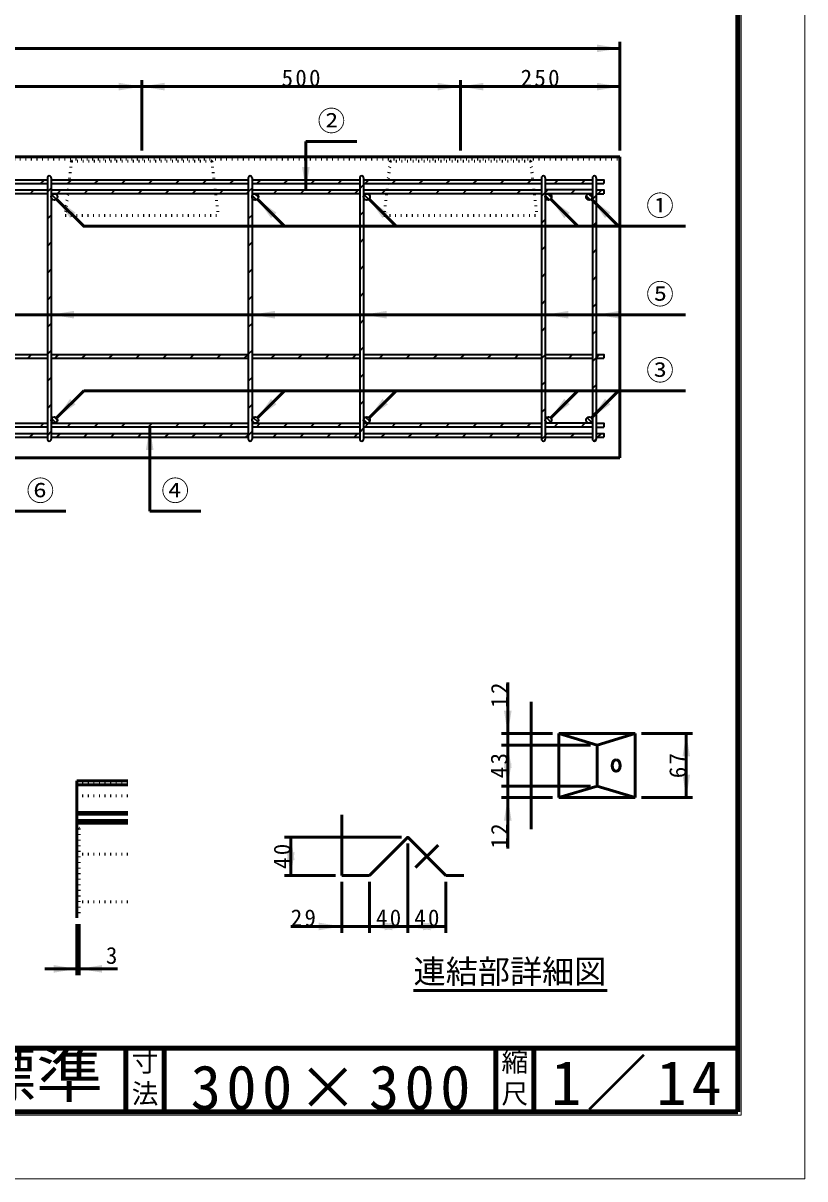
# Model space of a CAD drawing. Units: millimetres, scale not verified, with parts at other scales. Extents: x -2102 to 2102, y -1485 to 1485.
# Drawn here: x 876 to 2102, y -1485 to 328 of the extents above; entities that cross this region are included whole.
import ezdxf
from ezdxf.enums import TextEntityAlignment as Align

# ---------------------------------------------------------------- set-up
doc = ezdxf.new("R2010")
doc.units = ezdxf.units.MM
doc.header["$LTSCALE"] = 5
doc.linetypes.add('DOTTED', pattern=[1.75, 0.25, -1.5])
doc.linetypes.add('LONG_DASHED_DOTTED', pattern=[15.25, 12, -1.5, 0.25, -1.5])
doc.layers.add('0-0_V-nasSTD', color=7, linetype='Continuous', lineweight=35)
doc.layers.add('0-1_0', color=7, linetype='Continuous', lineweight=50)
doc.styles.add('ＭＳ ゴシック', font='')
doc.styles.get('ＭＳ ゴシック').set_extended_font_data('MS Gothic')

msp = doc.modelspace()

# ---------------------------------------------------------------- linework, layer by layer
at = {"layer": '0-0_V-nasSTD', "lineweight": 50}
for p, q in [((1319.761, 142.154), (1319.761, 66.154)), ((1319.761, 142.154), (1399.761, 142.154)), ((1286.223, 9.192), (1243.797, 51.618)), ((1461.223, 9.192), (1418.797, 51.618)), ((1746.223, 9.192), (1703.797, 51.618)), ((1810.223, 9.192), (1767.797, 51.618)), ((1915.261, -129.596), (812.261, -129.596)), ((971.223, -248.884), (928.797, -291.311)), ((1915.261, -248.884), (971.223, -248.884)), ((1286.223, -248.884), (1243.797, -291.311)), ((1461.223, -248.884), (1418.797, -291.311)), ((1746.223, -248.884), (1703.797, -291.311)), ((1810.223, -248.884), (1767.797, -291.311)), ((1074.761, -437.846), (1074.761, -305.846))]:
    msp.add_line(p, q, dxfattribs=at)
at = {"layer": '0-0_V-nasSTD'}
for p, q in [((812.261, 82.154), (914.261, 82.154)), ((812.261, 76.154), (914.261, 76.154)), ((903.547, 76.154), (909.547, 82.154)), ((914.261, 85.154), (914.261, -324.846)), ((920.261, 85.154), (920.261, -324.846)), ((920.261, 82.154), (1229.261, 82.154)), ((920.261, 76.154), (1229.261, 76.154)), ((945.973, 76.154), (951.973, 82.154)), ((988.4, 76.154), (994.4, 82.154)), ((1030.826, 76.154), (1036.826, 82.154)), ((1073.253, 76.154), (1079.253, 82.154)), ((1115.679, 76.154), (1121.679, 82.154)), ((1158.105, 76.154), (1164.105, 82.154)), ((1200.532, 76.154), (1206.532, 82.154)), ((1229.261, 85.154), (1229.261, -324.846)), ((1235.261, 85.154), (1235.261, -324.846)), ((1235.261, 82.154), (1404.261, 82.154)), ((1235.261, 76.154), (1404.261, 76.154)), ((1242.958, 76.154), (1248.958, 82.154)), ((1285.385, 76.154), (1291.385, 82.154)), ((1327.811, 76.154), (1333.811, 82.154)), ((1370.238, 76.154), (1376.238, 82.154)), ((1404.261, 85.154), (1404.261, -324.846)), ((1410.261, 74.251), (1404.261, 68.251)), ((1410.261, 85.154), (1410.261, -324.846)), ((1410.261, 82.154), (1689.261, 82.154)), ((1410.261, 76.154), (1689.261, 76.154)), ((1418.664, 82.154), (1412.664, 76.154)), ((1461.09, 82.154), (1455.09, 76.154)), ((1497.517, 76.154), (1503.517, 82.154)), ((1539.943, 76.154), (1545.943, 82.154)), ((1582.37, 76.154), (1588.37, 82.154)), ((1624.796, 76.154), (1630.796, 82.154)), ((1667.222, 76.154), (1673.222, 82.154)), ((1689.261, 85.154), (1689.261, -324.846)), ((1695.261, 85.154), (1695.261, -324.846)), ((1695.261, 82.154), (1769.261, 82.154)), ((1695.261, 76.154), (1769.261, 76.154)), ((1709.649, 76.154), (1715.649, 82.154)), ((1752.075, 76.154), (1758.075, 82.154)), ((1769.261, 85.154), (1769.261, -324.846)), ((1775.261, 85.154), (1775.261, -324.846)), ((1775.261, 76.154), (1787.261, 76.154)), ((812.261, 66.154), (914.261, 66.154)), ((914.261, 60.154), (812.261, 60.154)), ((887.047, 60.154), (893.047, 66.154)), ((920.261, 68.956), (914.261, 62.956)), ((920.261, 66.154), (1229.261, 66.154)), ((1229.261, 60.154), (920.261, 60.154)), ((921.349, 58.267), (928.375, 51.241)), ((926.765, 59.922), (930.03, 56.657)), ((935.473, 66.154), (929.473, 60.154)), ((971.9, 60.154), (977.9, 66.154)), ((1014.326, 60.154), (1020.326, 66.154)), ((1056.753, 60.154), (1062.753, 66.154)), ((1099.179, 60.154), (1105.179, 66.154)), ((1141.605, 60.154), (1147.605, 66.154)), ((1184.032, 60.154), (1190.032, 66.154)), ((1226.458, 60.154), (1229.261, 62.956)), ((1235.261, 68.956), (1229.261, 62.956)), ((1235.261, 66.154), (1404.261, 66.154)), ((1404.261, 60.154), (1235.261, 60.154)), ((1235.69, 57.18), (1242.287, 50.583)), ((1239.808, 60.133), (1245.241, 54.7)), ((1268.885, 60.154), (1274.885, 66.154)), ((1311.311, 60.154), (1317.311, 66.154)), ((1353.738, 60.154), (1359.738, 66.154)), ((1396.164, 60.154), (1402.164, 66.154)), ((1410.261, 66.154), (1689.261, 66.154)), ((1689.261, 60.154), (1410.261, 60.154)), ((1411.363, 58.284), (1418.392, 51.255)), ((1416.81, 59.908), (1420.015, 56.702)), ((1438.59, 60.154), (1444.59, 66.154)), ((1481.017, 60.154), (1487.017, 66.154)), ((1523.443, 60.154), (1529.443, 66.154)), ((1565.87, 60.154), (1571.87, 66.154)), ((1608.296, 60.154), (1614.296, 66.154)), ((1650.722, 60.154), (1656.722, 66.154)), ((1695.261, 62.266), (1689.261, 56.266)), ((1769.261, 66.154), (1695.261, 66.154)), ((1699.149, 66.154), (1695.261, 62.266)), ((1769.261, 60.154), (1695.261, 60.154)), ((1695.58, 56.91), (1702.017, 50.472)), ((1699.47, 60.091), (1705.198, 54.362)), ((1735.575, 60.154), (1741.575, 66.154)), ((1759.488, 56.641), (1765.749, 50.38)), ((1763.168, 60.032), (1769.14, 54.06)), ((1775.261, 57.413), (1769.261, 51.413)), ((1775.261, 60.154), (1787.261, 60.154)), ((1778.002, 60.154), (1784.002, 66.154)), ((920.261, 26.53), (914.261, 20.53)), ((1235.261, 26.53), (1229.261, 20.53)), ((1410.261, 31.824), (1404.261, 25.824)), ((1695.261, 19.84), (1689.261, 13.84)), ((1775.261, 14.987), (1769.261, 8.987)), ((920.261, -15.896), (914.261, -21.896)), ((1235.261, -15.896), (1229.261, -21.896)), ((1410.261, -10.602), (1404.261, -16.602)), ((1695.261, -22.587), (1689.261, -28.587)), ((1775.261, -27.44), (1769.261, -33.44)), ((1410.261, -53.028), (1404.261, -59.028)), ((920.261, -58.323), (914.261, -64.323)), ((1235.261, -58.323), (1229.261, -64.323)), ((1695.261, -65.013), (1689.261, -71.013)), ((1775.261, -69.866), (1769.261, -75.866)), ((920.261, -100.749), (914.261, -106.749)), ((1235.261, -100.749), (1229.261, -106.749)), ((1410.261, -95.455), (1404.261, -101.455)), ((1695.261, -107.44), (1689.261, -113.44)), ((1775.261, -112.292), (1769.261, -118.292)), ((920.261, -143.176), (914.261, -149.176)), ((1235.261, -143.176), (1229.261, -149.176)), ((1410.261, -137.881), (1404.261, -143.881)), ((1695.261, -149.866), (1689.261, -155.866)), ((1769.261, -160.719), (1775.261, -154.719)), ((1410.261, -180.308), (1404.261, -186.308)), ((812.261, -191.846), (914.261, -191.846)), ((812.261, -197.846), (914.261, -197.846)), ((883.605, -197.846), (889.605, -191.846)), ((920.261, -185.602), (914.261, -191.602)), ((920.261, -191.846), (1229.261, -191.846)), ((920.261, -197.846), (1229.261, -197.846)), ((932.032, -191.846), (926.032, -197.846)), ((968.458, -197.846), (974.458, -191.846)), ((1010.885, -197.846), (1016.885, -191.846)), ((1053.311, -197.846), (1059.311, -191.846)), ((1095.738, -197.846), (1101.738, -191.846)), ((1138.164, -197.846), (1144.164, -191.846)), ((1180.59, -197.846), (1185.373, -193.063)), ((1186.59, -191.846), (1185.373, -193.063)), ((1223.017, -197.846), (1229.017, -191.846)), ((1235.261, -185.602), (1229.261, -191.602)), ((1235.261, -191.846), (1404.261, -191.846)), ((1235.261, -197.846), (1404.261, -197.846)), ((1265.443, -197.846), (1271.443, -191.846)), ((1307.87, -197.846), (1313.87, -191.846)), ((1350.296, -197.846), (1356.296, -191.846)), ((1392.722, -197.846), (1398.722, -191.846)), ((1410.261, -191.846), (1689.261, -191.846)), ((1410.261, -197.846), (1689.261, -197.846)), ((1441.149, -191.846), (1435.149, -197.846)), ((1477.575, -197.846), (1483.575, -191.846)), ((1520.002, -197.846), (1526.002, -191.846)), ((1562.428, -197.846), (1568.428, -191.846)), ((1604.854, -197.846), (1610.854, -191.846)), ((1647.281, -197.846), (1653.281, -191.846)), ((1689.261, -198.292), (1695.261, -192.292)), ((1695.261, -191.846), (1769.261, -191.846)), ((1695.261, -192.292), (1695.707, -191.846)), ((1695.261, -197.846), (1769.261, -197.846)), ((1732.134, -197.846), (1738.134, -191.846)), ((1769.261, -203.145), (1775.261, -197.145)), ((1775.261, -197.145), (1780.56, -191.846)), ((1775.261, -197.846), (1787.261, -197.846)), ((920.261, -228.028), (914.261, -234.028)), ((1235.261, -228.028), (1229.261, -234.028)), ((1410.261, -222.734), (1404.261, -228.734)), ((1689.261, -240.719), (1695.261, -234.719)), ((1769.261, -245.572), (1775.261, -239.572)), ((920.261, -270.455), (914.261, -276.455)), ((1235.261, -270.455), (1229.261, -276.455)), ((1410.261, -265.16), (1404.261, -271.16)), ((925.109, -289.849), (930.259, -294.998)), ((1689.261, -283.145), (1695.261, -277.145)), ((1769.261, -287.998), (1775.261, -281.998)), ((812.261, -299.846), (914.261, -299.846)), ((914.261, -305.846), (812.261, -305.846)), ((902.885, -305.846), (908.885, -299.846)), ((920.261, -299.846), (1229.261, -299.846)), ((1229.261, -305.846), (920.261, -305.846)), ((920.793, -292.603), (927.505, -299.315)), ((945.311, -305.846), (951.311, -299.846)), ((987.738, -305.846), (993.738, -299.846)), ((1030.164, -305.846), (1036.164, -299.846)), ((1072.59, -305.846), (1078.59, -299.846)), ((1115.017, -305.846), (1121.017, -299.846)), ((1157.443, -305.846), (1163.443, -299.846)), ((1199.87, -305.846), (1205.87, -299.846)), ((1235.261, -299.846), (1404.261, -299.846)), ((1404.261, -305.846), (1235.261, -305.846)), ((1235.422, -296.106), (1239.002, -299.685)), ((1237.246, -290.858), (1244.25, -297.862)), ((1242.296, -305.846), (1248.296, -299.846)), ((1284.722, -305.846), (1290.722, -299.846)), ((1327.149, -305.846), (1333.149, -299.846)), ((1369.575, -305.846), (1375.575, -299.846)), ((1410.261, -307.587), (1404.261, -313.587)), ((1410.261, -299.846), (1689.261, -299.846)), ((1689.261, -305.846), (1410.261, -305.846)), ((1410.302, -294.209), (1415.899, -299.806)), ((1412.002, -305.846), (1418.002, -299.846)), ((1413.379, -290.214), (1419.893, -296.729)), ((1454.428, -305.846), (1460.428, -299.846)), ((1496.854, -305.846), (1502.854, -299.846)), ((1539.281, -305.846), (1545.281, -299.846)), ((1581.707, -305.846), (1587.707, -299.846)), ((1624.134, -305.846), (1630.134, -299.846)), ((1666.56, -305.846), (1672.56, -299.846)), ((1769.261, -299.846), (1695.261, -299.846)), ((1769.261, -305.846), (1695.261, -305.846)), ((1695.605, -296.669), (1698.438, -299.502)), ((1697.034, -291.027), (1704.08, -298.073)), ((1708.986, -305.846), (1714.986, -299.846)), ((1751.413, -305.846), (1757.413, -299.846)), ((1759.944, -297.368), (1761.74, -299.164)), ((1760.844, -291.197), (1767.911, -298.264)), ((1775.261, -305.846), (1787.261, -305.846)), ((812.261, -315.846), (914.261, -315.846)), ((812.261, -321.846), (914.261, -321.846)), ((886.385, -321.846), (892.385, -315.846)), ((920.261, -312.881), (914.261, -318.881)), ((920.261, -315.846), (1229.261, -315.846)), ((920.261, -321.846), (1229.261, -321.846)), ((934.811, -315.846), (928.811, -321.846)), ((971.238, -321.846), (977.238, -315.846)), ((1013.664, -321.846), (1019.664, -315.846)), ((1056.09, -321.846), (1062.09, -315.846)), ((1098.517, -321.846), (1104.517, -315.846)), ((1140.943, -321.846), (1146.943, -315.846)), ((1183.37, -321.846), (1189.37, -315.846)), ((1225.796, -321.846), (1229.261, -318.381)), ((1235.261, -312.881), (1229.261, -318.881)), ((1235.261, -315.846), (1404.261, -315.846)), ((1235.261, -321.846), (1404.261, -321.846)), ((1274.222, -315.846), (1268.222, -321.846)), ((1316.649, -315.846), (1310.649, -321.846)), ((1353.075, -321.846), (1359.075, -315.846)), ((1395.502, -321.846), (1401.502, -315.846)), ((1410.261, -315.846), (1689.261, -315.846)), ((1410.261, -321.846), (1689.261, -321.846)), ((1437.928, -321.846), (1443.928, -315.846)), ((1480.354, -321.846), (1486.354, -315.846)), ((1522.781, -321.846), (1528.781, -315.846)), ((1565.207, -321.846), (1571.207, -315.846)), ((1607.634, -321.846), (1613.634, -315.846)), ((1650.06, -321.846), (1656.06, -315.846)), ((1689.333, -325.5), (1695.261, -319.572)), ((1695.261, -315.846), (1769.261, -315.846)), ((1695.261, -319.072), (1698.486, -315.846)), ((1695.261, -321.846), (1769.261, -321.846)), ((1734.913, -321.846), (1740.913, -315.846)), ((1771.865, -327.82), (1775.261, -324.424)), ((1775.261, -321.846), (1787.261, -321.846)), ((1777.339, -321.846), (1783.339, -315.846))]:
    msp.add_line(p, q, dxfattribs=at)
at = {"layer": '0-0_V-nasSTD', "linetype": 'DOTTED', "lineweight": 50}
for p, q in [((942.261, 26.154), (1182.261, 26.154)), ((1442.261, 26.154), (1682.261, 26.154))]:
    msp.add_line(p, q, dxfattribs=at)
at = {"layer": '0-0_V-nasSTD', "lineweight": 100}
for p, q in [((1037.5, -1280), (1037.5, -1380)), ((1097.5, -1280), (1097.5, -1380)), ((1617.5, -1280), (1617.5, -1380)), ((1677.5, -1280), (1677.5, -1380)), ((-1997.5, -1380), (1997.5, -1380))]:
    msp.add_line(p, q, dxfattribs=at)
at = {"layer": '0-0_V-nasSTD', "lineweight": 18}
for points in [[(-2102.5, -1485), (-2102.5, 1485), (2102.5, 1485), (2102.5, -1485)], [(-2002.5, -1385), (-2002.5, 1385), (2002.5, 1385), (2002.5, -1385)]]:
    msp.add_lwpolyline(points, close=True, dxfattribs=at)
at = {"layer": '0-0_V-nasSTD', "lineweight": 100}
msp.add_lwpolyline([(1997.5, -1380), (1997.5, 1380), (-1997.5, 1380)], dxfattribs=at)
at = {"layer": '0-0_V-nasSTD'}
for points in [[(1775.261, 82.154), (1787.261, 82.154), (1787.261, 76.154)], [(1775.261, 66.154), (1787.261, 66.154), (1787.261, 60.154)], [(1775.261, -191.846), (1787.261, -191.846), (1787.261, -197.846)], [(1775.261, -299.846), (1787.261, -299.846), (1787.261, -305.846)], [(1775.261, -315.846), (1787.261, -315.846), (1787.261, -321.846)]]:
    msp.add_lwpolyline(points, dxfattribs=at)
at = {"layer": '0-0_V-nasSTD', "lineweight": 50}
msp.add_lwpolyline([(1915.261, 9.192), (971.223, 9.192), (928.797, 51.618)], dxfattribs=at)
at = {"layer": '0-0_V-nasSTD'}
for centre in [(925.261, 55.154), (1240.261, 55.154), (1415.261, 55.154), (1700.261, 55.154), (1764.261, 55.154), (925.261, -294.846), (1240.261, -294.846), (1415.261, -294.846), (1700.261, -294.846), (1764.261, -294.846)]:
    msp.add_circle(centre, 5, dxfattribs=at)
for centre, start, end in [((917.261, 85.154), 0, 180), ((1232.261, 85.154), 0, 180), ((1407.261, 85.154), 0, 180), ((1692.261, 85.154), 0, 180), ((1772.261, 85.154), 0, 180), ((917.261, -324.846), 180, 0), ((1232.261, -324.846), 180, 0), ((1407.261, -324.846), 180, 0), ((1692.261, -324.846), 180, 0), ((1772.261, -324.846), 180, 0)]:
    msp.add_arc(centre, 3, start, end, dxfattribs=at)
for points in [[(1776.261, 282.154), (1776.261, 294.154), (1812.261, 288.154)], [(1026.261, 222.154), (1026.261, 234.154), (1062.261, 228.154)], [(1062.261, 228.154), (1098.261, 222.154), (1098.261, 234.154)], [(1526.261, 222.154), (1526.261, 234.154), (1562.261, 228.154)], [(1562.261, 228.154), (1598.261, 222.154), (1598.261, 234.154)], [(1776.261, 222.154), (1776.261, 234.154), (1812.261, 228.154)], [(1313.761, 102.154), (1319.761, 66.154), (1325.761, 102.154)], [(928.797, 51.618), (950.01, 21.92), (958.495, 30.405)], [(1243.797, 51.618), (1265.01, 21.92), (1273.495, 30.405)], [(1418.797, 51.618), (1440.01, 21.92), (1448.495, 30.405)], [(1703.797, 51.618), (1725.01, 21.92), (1733.495, 30.405)], [(1767.797, 51.618), (1789.01, 21.92), (1797.495, 30.405)], [(920.261, -129.596), (956.261, -135.596), (956.261, -123.596)], [(1235.261, -129.596), (1271.261, -135.596), (1271.261, -123.596)], [(1410.261, -129.596), (1446.261, -135.596), (1446.261, -123.596)], [(1695.261, -129.596), (1731.261, -135.596), (1731.261, -123.596)], [(1775.261, -129.596), (1811.261, -135.596), (1811.261, -123.596)], [(928.797, -291.311), (950.01, -261.612), (958.495, -270.098)], [(1243.797, -291.311), (1265.01, -261.612), (1273.495, -270.098)], [(1418.797, -291.311), (1440.01, -261.612), (1448.495, -270.098)], [(1703.797, -291.311), (1725.01, -261.612), (1733.495, -270.098)], [(1767.797, -291.311), (1789.01, -261.612), (1797.495, -270.098)], [(1068.761, -341.846), (1074.761, -305.846), (1080.761, -341.846)], [(1630.444, -750.498), (1636.444, -786.498), (1642.444, -750.498)], [(1910.444, -822.498), (1916.444, -786.498), (1922.444, -822.498)], [(1630.444, -840.498), (1636.444, -804.498), (1642.444, -840.498)], [(1630.444, -832.998), (1636.444, -868.998), (1642.444, -832.998)], [(1910.444, -850.998), (1916.444, -886.998), (1922.444, -850.998)], [(1630.444, -922.998), (1636.444, -886.998), (1642.444, -922.998)], [(1290.025, -985.071), (1296.025, -949.071), (1302.025, -985.071)], [(1290.025, -973.071), (1296.025, -1009.071), (1302.025, -973.071)], [(1340.025, -1095.071), (1340.025, -1083.071), (1376.025, -1089.071)], [(1419.525, -1089.071), (1455.525, -1095.071), (1455.525, -1083.071)], [(1443.525, -1095.071), (1443.525, -1083.071), (1479.525, -1089.071)], [(1479.525, -1089.071), (1515.525, -1095.071), (1515.525, -1083.071)], [(1503.525, -1095.071), (1503.525, -1083.071), (1539.525, -1089.071)], [(924.336, -1161.624), (924.336, -1149.624), (960.336, -1155.624)], [(964.086, -1155.624), (1000.086, -1161.624), (1000.086, -1149.624)]]:
    msp.add_solid(points, dxfattribs=at)
at = {"layer": '0-1_0'}
for p, q in [((1812.261, 128.154), (1812.261, 298.154)), ((-187.739, 288.154), (1812.261, 288.154)), ((1062.261, 128.154), (1062.261, 238.154)), ((1562.261, 128.154), (1562.261, 238.154)), ((562.261, 228.154), (1062.261, 228.154)), ((1062.261, 228.154), (1562.261, 228.154)), ((1562.261, 228.154), (1812.261, 228.154)), ((-187.739, 118.154), (1812.261, 118.154)), ((1812.261, 118.154), (1812.261, -353.846)), ((-187.739, -353.846), (1812.261, -353.846)), ((863.261, -437.846), (943.261, -437.846)), ((1074.761, -437.846), (1154.761, -437.846)), ((1636.444, -706.498), (1636.444, -786.498)), ((1672.944, -736.748), (1672.944, -936.748)), ((1706.444, -786.498), (1626.444, -786.498)), ((1636.444, -804.498), (1636.444, -786.498)), ((1716.444, -786.498), (1716.444, -886.998)), ((1716.444, -786.498), (1836.444, -786.498)), ((1836.444, -786.498), (1836.444, -886.998)), ((1846.444, -786.498), (1926.444, -786.498)), ((1916.444, -886.998), (1916.444, -786.498)), ((1766.444, -804.498), (1626.444, -804.498)), ((1636.444, -868.998), (1636.444, -804.498)), ((1776.444, -804.498), (1776.444, -868.998)), ((960.336, -860.624), (1040.336, -860.624)), ((960.336, -860.624), (960.336, -1075.624)), ((960.336, -866.874), (1040.336, -866.874)), ((1766.444, -868.998), (1626.444, -868.998)), ((1636.444, -886.998), (1636.444, -868.998)), ((1706.444, -886.998), (1626.444, -886.998)), ((1636.444, -966.998), (1636.444, -886.998)), ((1716.444, -886.998), (1836.444, -886.998)), ((1846.444, -886.998), (1926.444, -886.998)), ((960.336, -910.605), (1040.336, -910.605)), ((960.336, -913.124), (1040.336, -913.124)), ((960.336, -923.124), (1040.336, -923.124)), ((1376.025, -914.071), (1376.025, -1009.071)), ((960.336, -927.322), (1040.336, -927.322)), ((1469.525, -949.071), (1286.025, -949.071)), ((1296.025, -1009.071), (1296.025, -949.071)), ((1479.525, -959.071), (1479.525, -1099.071)), ((1366.025, -1009.071), (1286.025, -1009.071)), ((1376.025, -1009.071), (1419.525, -1009.071)), ((1539.525, -1009.071), (1567.525, -1009.071)), ((1376.025, -1019.071), (1376.025, -1099.071)), ((1419.525, -1019.071), (1419.525, -1099.071)), ((1539.525, -1019.071), (1539.525, -1099.071)), ((960.336, -1085.624), (960.336, -1165.624)), ((964.086, -1085.624), (964.086, -1165.624)), ((1296.025, -1089.071), (1376.025, -1089.071)), ((1376.025, -1089.071), (1419.525, -1089.071)), ((910.336, -1155.624), (960.336, -1155.624)), ((960.336, -1155.624), (964.086, -1155.624)), ((1024.086, -1155.624), (964.086, -1155.624)), ((1488.687, -1189.314), (1792.095, -1189.314))]:
    msp.add_line(p, q, dxfattribs=at)
at = {"layer": '0-1_0', "linetype": 'DOTTED'}
for p, q in [((-187.739, 114.154), (1812.261, 114.154)), ((952.261, 111.154), (942.261, 26.154)), ((952.261, 111.154), (949.261, 114.154)), ((1172.261, 111.154), (1175.261, 114.154)), ((1452.261, 111.154), (1442.261, 26.154)), ((1452.261, 111.154), (1449.261, 114.154)), ((1672.261, 111.154), (1675.261, 114.154)), ((960.336, -865.624), (1040.336, -865.624)), ((1040.336, -884.374), (960.336, -884.374)), ((964.086, -935.624), (960.336, -933.124)), ((964.086, -935.624), (964.086, -1075.624)), ((960.336, -963.124), (964.086, -960.624)), ((960.336, -975.624), (1040.336, -975.624)), ((960.336, -1050.624), (1040.336, -1050.624))]:
    msp.add_line(p, q, dxfattribs=at)
at = {"layer": '0-1_0', "linetype": 'LONG_DASHED_DOTTED'}
msp.add_line((1491.847, -996.748), (1527.203, -961.393), dxfattribs=at)
at = {"layer": '0-1_0', "lineweight": 100}
msp.add_line((-1997.5, -1280), (1997.5, -1280), dxfattribs=at)
at = {"layer": '0-1_0', "linetype": 'DOTTED'}
for points in [[(952.261, 111.154), (1172.261, 111.154), (1182.261, 26.154)], [(1452.261, 111.154), (1672.261, 111.154), (1682.261, 26.154)]]:
    msp.add_lwpolyline(points, dxfattribs=at)
at = {"layer": '0-1_0'}
for points in [[(1716.444, -786.498), (1776.444, -804.498), (1836.444, -786.498)], [(1716.444, -886.998), (1776.444, -868.998), (1836.444, -886.998)], [(1419.525, -1009.071), (1479.525, -949.071), (1539.525, -1009.071)], [(1419.525, -1089.071), (1479.525, -1089.071), (1539.525, -1089.071)]]:
    msp.add_lwpolyline(points, dxfattribs=at)
msp.add_ellipse((1806.444, -836.748), major_axis=(0, 9), ratio=0.707107, dxfattribs=at)

# ---------------------------------------------------------------- texts
at = {"layer": '0-0_V-nasSTD', "style": 'ＭＳ ゴシック'}
for s, height, p in [('②', 31.67, (1338.161, 149.154)), ('①', 31.67, (1853.661, 16.192)), ('⑤', 31.67, (1853.661, -122.596)), ('③', 31.67, (1853.661, -241.885)), ('⑥', 31.67, (881.661, -430.846)), ('④', 31.67, (1093.161, -430.846)), ('3', 26.39, (1006.086, -1155.624)), ('連結部詳細図', 36.95, (1488.687, -1189.314)), ('寸', 30.79, (1046.482, -1326.001)), ('縮', 30.79, (1626.482, -1326.001)), ('法', 30.79, (1046.476, -1375.99)), ('尺', 30.79, (1626.476, -1375.99))]:
    msp.add_text(s, height=height, dxfattribs=at).set_placement(p, align=Align.BOTTOM_LEFT)
at = {"layer": '0-0_V-nasSTD', "style": 'ＭＳ ゴシック', "width": 1.1}
msp.add_text('ユニロードⅡ Ｌ標準', height=69.65, dxfattribs=at).set_placement((8.5, -1377.53), align=Align.BOTTOM_LEFT)
at = {"layer": '0-0_V-nasSTD', "attachment_point": 7, "style": 'ＭＳ ゴシック'}
for s, insert, char_height in [('\\T1.2;500', (1281.661, 228.154), 26.39), ('\\T1.2;250', (1656.661, 228.154), 26.39), ('\\T1.2;29', (1296.025, -1089.071), 26.39), ('\\T1.2;40', (1429.725, -1089.071), 26.39), ('\\T1.2;40', (1489.725, -1089.071), 26.39), ('\\T1.16;1／14', (1704.533, -1377.418), 69.65), ('\\T1.18;300×300', (1139.081, -1377.492), 69.65)]:
    msp.add_mtext(s, dxfattribs=dict(at, insert=insert, char_height=char_height))
at = {"layer": '0-0_V-nasSTD', "char_height": 26.39, "attachment_point": 7, "rotation": 90, "style": 'ＭＳ ゴシック'}
for s, insert in [('\\T1.2;12', (1636.444, -746.098)), ('\\T1.2;43', (1636.444, -856.548)), ('\\T1.2;67', (1916.444, -856.548)), ('\\T1.2;12', (1636.444, -966.998)), ('\\T1.2;40', (1296.025, -998.871))]:
    msp.add_mtext(s, dxfattribs=dict(at, insert=insert))

doc.saveas('drawing.dxf')
